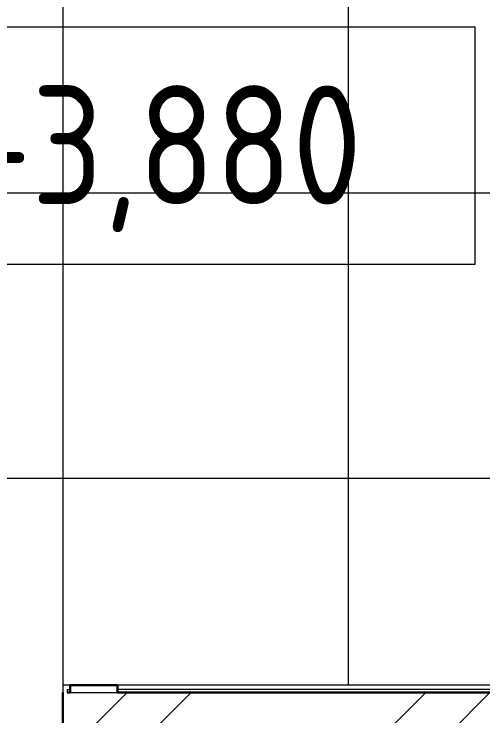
# Model space of a CAD drawing. Header units: millimetres. Extents: x -10915 to 60194, y -32941 to 46712.
# Drawn here: x 39914 to 40900, y 13386 to 14862 of the extents above; entities that cross this region are included whole.
import ezdxf

# ---------------------------------------------------------------- set-up
doc = ezdxf.new("R2010")
doc.units = ezdxf.units.MM
for name, color, linetype, lineweight in [('Аннотация', 7, 'Continuous', 9), ('Отметки', 7, 'Continuous', 9), ('Перекрытие штриховка', 7, 'Continuous', 18), ('Стены внутренние', 7, 'Continuous', 18), ('Стены несущие', 7, 'Continuous', 30), ('Стены отделка', 7, 'Continuous', 30), ('Стены штриховка', 7, 'Continuous', 9)]:
    doc.layers.add(name, color=color, linetype=linetype, lineweight=lineweight)
doc.styles.add('GOST Common_1', font='GOST_Common.ttf', dxfattribs={"width": 0.9, "height": 250})
pattern_1 = [(45, (0, 0), (-381.661, 381.661), []), (45, (134.94, 0), (0, 763.322), []), (45, (-134.94, 0), (0, 763.322), [])]

# ---------------------------------------------------------------- blocks, each defined once
blk = doc.blocks.new('Высотные отметки - Рамка-12095-План полов 2-го этажа')
at = {"layer": 'Аннотация', "lineweight": 20}
for p, q in [((-6.5, 0), (-6.5, 5)), ((-6.5, 5), (6.5, 5)), ((6.5, 5), (6.5, 0)), ((6.5, 0), (-6.5, 0))]:
    blk.add_line(p, q, dxfattribs=at)

msp = doc.modelspace()

# ---------------------------------------------------------------- hatches: boundary and pattern name
at = {"layer": 'Перекрытие штриховка', "lineweight": 9, "true_color": 0x787878}
h = msp.add_hatch(dxfattribs=at)
h.set_pattern_fill('FP_52', color=8, style=0, pattern_type=2)
h.set_pattern_definition([(270, (40616.7, 16285.66), (600, 4e-14), []), (0, (40616.7, 16285.66), (0, 600), [])])
h.paths.add_polyline_path([(38891.565, 12210.656), (38899.35, 12210.656), (38911.113, 12230.547), (38920.863, 12224.918), (38924.113, 12230.547), (38958.565, 12210.656), (39785.565, 12210.656), (39785.565, 12217.156), (39769.065, 12217.156), (39769.065, 12244.156), (39757.565, 12244.156), (39757.565, 12250.656), (39817.063, 12250.656), (39817.063, 12650.656), (39844.565, 12650.656), (39844.565, 12703.656), (40016.713, 12703.656), (40016.713, 13450.174), (41125.433, 13450.174), (41101.942, 13458.746), (41059.597, 13485.353), (41023.179, 13521.771), (40995.777, 13565.381), (40978.767, 13613.994), (40973, 13665.174), (40974.127, 15640.174), (40978.767, 15681.354), (40995.777, 15729.967), (41023.179, 15773.576), (41059.597, 15809.995), (41103.207, 15837.397), (41151.82, 15854.407), (41203, 15860.174), (41258, 15859.189), (41272.264, 15858.252), (41300.403, 15852.562), (41330, 15841.316), (41349.066, 15830.884), (41367.72, 15815.731), (41381.582, 15798.442), (41390.118, 15779.683), (41393, 15760.174), (41393, 15868.581), (39945, 15868.581), (39945, 16098.581), (38642.915, 16098.581), (38683.098, 12703.656), (38814.565, 12703.656), (38814.565, 12250.656), (38901.565, 12250.656), (38901.565, 12244.156), (38890.065, 12244.156), (38890.065, 12217.156), (38873.565, 12217.156), (38873.565, 12210.656), (38886.071, 12210.656), (38887.445, 12213.036), (38890.065, 12211.522)])
h.paths.add_polyline_path([(38610.529, 12650.656), (38610.529, 12670.656), (38650.296, 12670.656), (38650.1, 12671.125), (38610.301, 12670.04)])
h.paths.add_polyline_path([(41328.607, 13450.174), (41393, 13450.174), (41393, 13535.174), (41390.118, 13515.665), (41381.582, 13496.905), (41367.72, 13479.617), (41349.066, 13464.463), (41323.74, 13450.174), (41326.336, 13450.174)])
h.paths.add_polyline_path([(38570.323, 19459.132), (38603.321, 19459.521), (38603.217, 19468.327), (38570.214, 19468.327)])
at = {"layer": 'Стены внутренние', "lineweight": 9}
h = msp.add_hatch(dxfattribs=at)
h.set_pattern_fill('FP_1', color=256, style=0, pattern_type=2)
h.set_pattern_definition(pattern_1)
h.paths.add_polyline_path([(40031.713, 12641.747), (40050.95, 12641.914), (40071.713, 12650.656), (40131.713, 12650.656), (40131.713, 13335.174), (40031.713, 13335.174), (40031.713, 12641.914)])
h.paths.add_polyline_path([(40131.713, 13435.174), (40131.713, 13450.174), (40031.713, 13450.174), (40031.713, 13435.174), (40093.956, 13435.174)])
h = msp.add_hatch(dxfattribs=at)
h.set_pattern_fill('FP_1', color=256, style=0, pattern_type=2)
h.set_pattern_definition(pattern_1)
h.paths.add_polyline_path([(40131.713, 13335.174), (41585, 13335.174), (41585, 13435.174), (40025.713, 13435.174), (40025.713, 13345.929), (40016.713, 13345.929), (40016.713, 13335.174), (40071.713, 13335.174)])

# ---------------------------------------------------------------- linework, layer by layer
at = {"layer": 'Стены несущие'}
for p, q in [((40131.713, 13450.174), (40031.713, 13450.174)), ((40031.713, 13450.174), (40031.713, 13435.174)), ((40131.713, 13450.174), (40131.713, 13435.174)), ((40016.713, 13435.174), (40016.713, 13335.174)), ((40025.713, 13435.174), (40031.713, 13435.174)), ((40131.713, 13435.174), (41585, 13435.174))]:
    msp.add_line(p, q, dxfattribs=at)
at = {"layer": 'Стены отделка', "lineweight": 9}
for p, q in [((40016.713, 13450.174), (40016.713, 13435.174)), ((40031.713, 13450.174), (40016.713, 13450.174)), ((41405, 13450.174), (40131.713, 13450.174))]:
    msp.add_line(p, q, dxfattribs=at)
at = {"layer": 'Стены штриховка'}
for p, q in [((40025.713, 13441.174), (40025.713, 13435.174)), ((40025.713, 13441.174), (40031.713, 13441.174)), ((40031.713, 13435.174), (40131.713, 13435.174)), ((41405, 13441.174), (40131.713, 13441.174))]:
    msp.add_line(p, q, dxfattribs=at)

# ---------------------------------------------------------------- block references
at = {"layer": 'Отметки', "lineweight": 20, "xscale": 99.99999999999993, "yscale": 99.99999999999993, "zscale": 99.99999999999993}
msp.add_blockref('Высотные отметки - Рамка-12095-План полов 2-го этажа', (40233.068, 14334.915), dxfattribs=at)

# ---------------------------------------------------------------- texts
at = {"layer": 'Отметки', "lineweight": 20, "insert": (39804.392, 14711.622), "char_height": 250, "width": 1028.82257, "attachment_point": 1, "line_spacing_factor": 1.022761, "style": 'GOST Common_1'}
msp.add_mtext('+3,880', dxfattribs=at)

doc.saveas('drawing.dxf')
